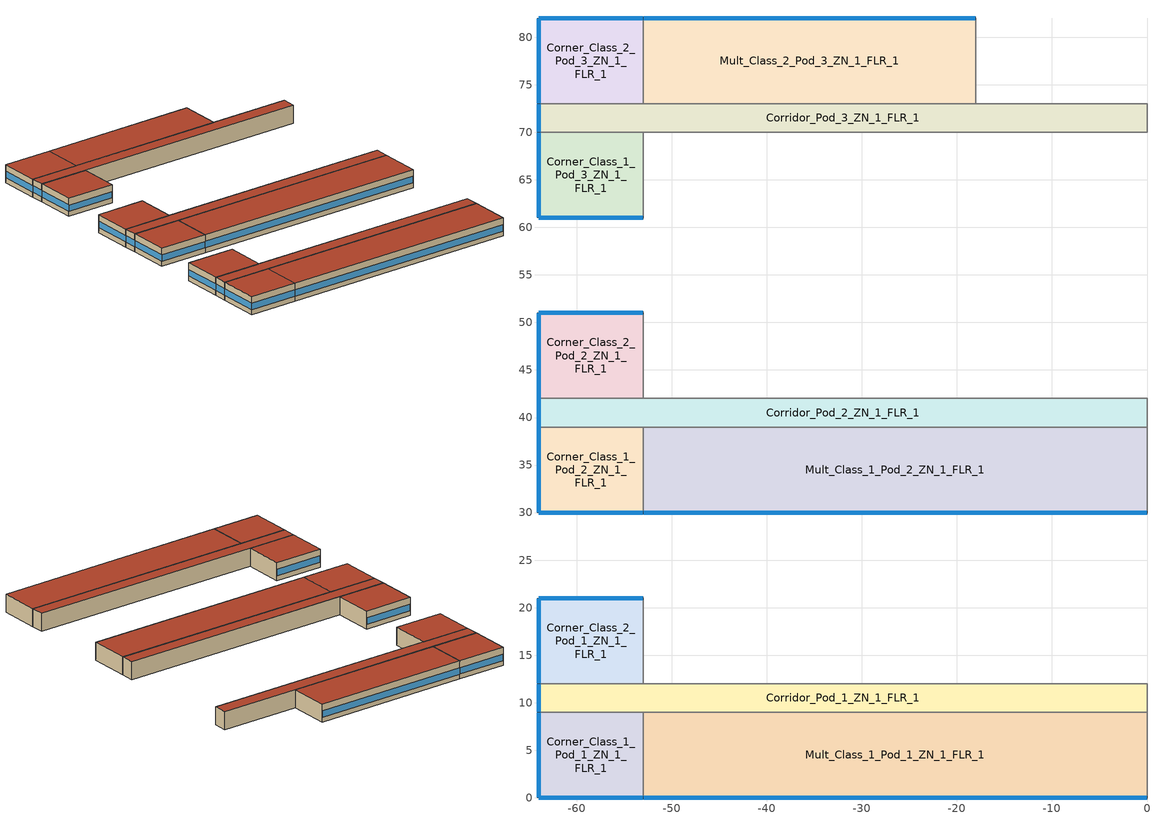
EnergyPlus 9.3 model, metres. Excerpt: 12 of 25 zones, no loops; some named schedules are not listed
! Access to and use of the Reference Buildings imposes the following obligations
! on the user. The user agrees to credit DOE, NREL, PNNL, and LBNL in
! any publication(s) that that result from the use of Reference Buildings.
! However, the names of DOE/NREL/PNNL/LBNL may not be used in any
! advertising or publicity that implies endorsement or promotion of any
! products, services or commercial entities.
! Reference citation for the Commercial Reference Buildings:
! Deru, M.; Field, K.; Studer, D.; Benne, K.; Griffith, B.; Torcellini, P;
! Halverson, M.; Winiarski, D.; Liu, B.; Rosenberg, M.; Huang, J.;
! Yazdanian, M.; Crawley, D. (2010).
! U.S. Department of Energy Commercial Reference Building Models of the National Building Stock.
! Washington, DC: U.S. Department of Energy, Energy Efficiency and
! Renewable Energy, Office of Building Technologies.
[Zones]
Corner_Class_1_Pod_1_ZN_1_FLR_1
 floor ground (ext-slab): -64,9 -53,9 -53,0 -64,0 z0
 wall outside (Steel Frame Non-res Ext Wall): -64,9 -64,0 -53,0 z0:4
 wall to Mult_Class_1_Pod_1_ZN_1_FLR_1 (int-walls): -53,0 -53,9 z0:4
 wall to Corridor_Pod_1_ZN_1_FLR_1 (int-walls): -53,9 -64,9 z0:4
 window (Window Non-res Fixed): -63.95,0 -53.05,0 z1.1:2.51; -64,8.95 -64,0.05 z1.1:2.52
 roof outside (IEAD Non-res Roof): -64,0 -53,0 -53,9 -64,9 z4
Corner_Class_1_Pod_2_ZN_1_FLR_1
 floor ground (ext-slab): -64,39 -53,39 -53,30 -64,30 z0
 wall outside (Steel Frame Non-res Ext Wall): -64,39 -64,30 -53,30 z0:4
 wall to Mult_Class_1_Pod_2_ZN_1_FLR_1 (int-walls): -53,30 -53,39 z0:4
 wall to Corridor_Pod_2_ZN_1_FLR_1 (int-walls): -53,39 -64,39 z0:4
 window (Window Non-res Fixed): -63.95,30 -53.05,30 z1.1:2.51; -64,38.95 -64,30.05 z1.1:2.52
 roof outside (IEAD Non-res Roof): -64,30 -53,30 -53,39 -64,39 z4
Corner_Class_1_Pod_3_ZN_1_FLR_1
 floor ground (ext-slab): -64,70 -53,70 -53,61 -64,61 z0
 wall outside (Steel Frame Non-res Ext Wall): -64,70 -64,61 -53,61 z0:4
 wall to Mult_Class_1_Pod_3_ZN_1_FLR_1 (int-walls): -53,61 -53,70 z0:4
 wall to Corridor_Pod_3_ZN_1_FLR_1 (int-walls): -53,70 -64,70 z0:4
 window (Window Non-res Fixed): -63.95,61 -53.05,61 z1.1:2.51; -64,69.95 -64,61.05 z1.1:2.52
 roof outside (IEAD Non-res Roof): -64,61 -53,61 -53,70 -64,70 z4
Corner_Class_2_Pod_1_ZN_1_FLR_1
 floor ground (ext-slab): -64,21 -53,21 -53,12 -64,12 z0
 wall outside (Steel Frame Non-res Ext Wall): -53,21 -64,21 -64,12 z0:4
 wall to Corridor_Pod_1_ZN_1_FLR_1 (int-walls): -64,12 -53,12 z0:4
 wall to Mult_Class_2_Pod_1_ZN_1_FLR_1 (int-walls): -53,12 -53,21 z0:4
 window (Window Non-res Fixed): -53.05,21 -63.95,21 z1.1:2.51; -64,20.95 -64,12.05 z1.1:2.52
 roof outside (IEAD Non-res Roof): -64,12 -53,12 -53,21 -64,21 z4
Corner_Class_2_Pod_2_ZN_1_FLR_1
 floor ground (ext-slab): -64,51 -53,51 -53,42 -64,42 z0
 wall outside (Steel Frame Non-res Ext Wall): -53,51 -64,51 -64,42 z0:4
 wall to Corridor_Pod_2_ZN_1_FLR_1 (int-walls): -64,42 -53,42 z0:4
 wall to Mult_Class_2_Pod_2_ZN_1_FLR_1 (int-walls): -53,42 -53,51 z0:4
 window (Window Non-res Fixed): -53.05,51 -63.95,51 z1.1:2.51; -64,50.95 -64,42.05 z1.1:2.52
 roof outside (IEAD Non-res Roof): -64,42 -53,42 -53,51 -64,51 z4
Corner_Class_2_Pod_3_ZN_1_FLR_1
 floor ground (ext-slab): -64,82 -53,82 -53,73 -64,73 z0
 wall outside (Steel Frame Non-res Ext Wall): -53,82 -64,82 -64,73 z0:4
 wall to Corridor_Pod_3_ZN_1_FLR_1 (int-walls): -64,73 -53,73 z0:4
 wall to Mult_Class_2_Pod_3_ZN_1_FLR_1 (int-walls): -53,73 -53,82 z0:4
 window (Window Non-res Fixed): -53.05,82 -63.95,82 z1.1:2.51; -64,81.95 -64,73.05 z1.1:2.52
 roof outside (IEAD Non-res Roof): -64,73 -53,73 -53,82 -64,82 z4
Corridor_Pod_1_ZN_1_FLR_1
 floor ground (ext-slab): -64,12 0,12 0,9 -64,9 z0
 wall outside (Steel Frame Non-res Ext Wall): -64,12 -64,9 z0:4
 wall to Mult_Class_1_Pod_1_ZN_1_FLR_1 (int-walls): -53,9 0,9 z0:4
 wall to Main_Corridor_ZN_1_FLR_1 (int-walls): 0,9 0,12 z0:4
 wall to Mult_Class_2_Pod_1_ZN_1_FLR_1 (int-walls): 0,12 -53,12 z0:4
 window (Window Non-res Fixed): -64,11.95 -64,9.05 z1.1:2.55
 roof outside (IEAD Non-res Roof): -64,9 0,9 0,12 -64,12 z4
Corridor_Pod_2_ZN_1_FLR_1
 floor ground (ext-slab): -64,42 0,42 0,39 -64,39 z0
 wall outside (Steel Frame Non-res Ext Wall): -64,42 -64,39 z0:4
 wall to Mult_Class_1_Pod_2_ZN_1_FLR_1 (int-walls): -53,39 0,39 z0:4
 wall to Main_Corridor_ZN_1_FLR_1 (int-walls): 0,39 0,42 z0:4
 wall to Mult_Class_2_Pod_2_ZN_1_FLR_1 (int-walls): 0,42 -53,42 z0:4
 window (Window Non-res Fixed): -64,41.95 -64,39.05 z1.1:2.55
 roof outside (IEAD Non-res Roof): -64,39 0,39 0,42 -64,42 z4
Corridor_Pod_3_ZN_1_FLR_1
 floor ground (ext-slab): -64,73 0,73 0,70 -64,70 z0
 wall outside (Steel Frame Non-res Ext Wall): -64,73 -64,70 z0:4
 wall to Mult_Class_1_Pod_3_ZN_1_FLR_1 (int-walls): -53,70 0,70 z0:4
 wall to Library_Media_Center_ZN_1_FLR_1 (int-walls): 0,70 0,73 z0:4
 wall to Computer_Class_ZN_1_FLR_1 (int-walls): 0,73 -18,73 z0:4
 wall to Mult_Class_2_Pod_3_ZN_1_FLR_1 (int-walls): -18,73 -53,73 z0:4
 window (Window Non-res Fixed): -64,72.95 -64,70.05 z1.1:2.55
 roof outside (IEAD Non-res Roof): -64,70 0,70 0,73 -64,73 z4
Mult_Class_1_Pod_1_ZN_1_FLR_1
 floor ground (ext-slab): -53,9 0,9 0,0 -53,0 z0
 wall outside (Steel Frame Non-res Ext Wall): -53,0 0,0 z0:4
 wall to Lobby_ZN_1_FLR_1 (int-walls): 0,0 0,9 z0:4
 window (Window Non-res Fixed): -52.95,0 -0.05,0 z1.1:2.5
 roof outside (IEAD Non-res Roof): -53,0 0,0 0,9 -53,9 z4
Mult_Class_1_Pod_2_ZN_1_FLR_1
 floor ground (ext-slab): -53,39 0,39 0,30 -53,30 z0
 wall outside (Steel Frame Non-res Ext Wall): -53,30 0,30 z0:4
 wall to Main_Corridor_ZN_1_FLR_1 (int-walls): 0,30 0,39 z0:4
 window (Window Non-res Fixed): -52.95,30 -0.05,30 z1.1:2.5
 roof outside (IEAD Non-res Roof): -53,30 0,30 0,39 -53,39 z4
Mult_Class_2_Pod_3_ZN_1_FLR_1
 floor ground (ext-slab): -53,82 -18,82 -18,73 -53,73 z0
 wall outside (Steel Frame Non-res Ext Wall): -18,82 -53,82 z0:4
 wall to Computer_Class_ZN_1_FLR_1 (int-walls): -18,73 -18,82 z0:4
 window (Window Non-res Fixed): -18.05,82 -52.95,82 z1.1:2.5
 roof outside (IEAD Non-res Roof): -53,73 -18,73 -18,82 -53,82 z4
[Site:Location]
USA IL-CHICAGO-OHARE: Latitude {deg}=41.77; Longitude {deg}=-87.75; Time Zone {hr}=-6; Elevation {m}=190
[SizingPeriod:DesignDay] Day of Month=21; Humidity Condition Type=Wetbulb; Barometric Pressure {Pa}=99063; Rain Indicator=No; Snow Indicator=No; Daylight Saving Time Indicator=No; Solar Model Indicator=ASHRAEClearSky
Name | Month | Day Type | Maximum Dry-Bulb Temperature {C} | Daily Dry-Bulb Temperature Range {deltaC} | Wetbulb or DewPoint at Maximum Dry-Bulb {C} | Wind Speed {m/s} | Wind Direction {deg} | Sky Clearness
CHICAGO Ann Htg 99.6% Condns DB | 1 | WinterDesignDay | -20.6 | 0 | -20.6 | 4.9 | 270 | 0
CHICAGO Ann Clg .4% Condns WB=>MDB | 7 | SummerDesignDay | 31.2 | 10.7 | 25.5 | 5.3 | 230 | 1
[Site:WaterMainsTemperature]
Calculation Method=CORRELATION; Annual Average Outdoor Air Temperature {C}=9.69; Maximum Difference In Monthly Average Outdoor Air Temperatures {deltaC}=28.1
[Building]
Ref Bldg Primary School New2004_v1.3_5.0: North Axis {deg}=0; Terrain=City; Loads Convergence Tolerance Value {W}=0.04; Temperature Convergence Tolerance Value {deltaC}=0.2; Solar Distribution=FullInteriorAndExterior; Maximum Number of Warmup Days=25; Minimum Number of Warmup Days=6
[Site:GroundTemperature:BuildingSurface]
19.527, 19.502, 19.536, 19.598, 20.002, 21.64, 22.225, 22.375, 21.449, 20.121, 19.802, 19.633
[Construction]
Steel Frame Non-res Ext Wall: Wood Siding, Steel Frame NonRes Wall Insulation, 1/2IN Gypsum
IEAD Non-res Roof: Roof Membrane, IEAD NonRes Roof Insulation, Metal Decking
ext-slab: HW CONCRETE, CP02 CARPET PAD
int-walls: 1/2IN Gypsum, 1/2IN Gypsum
Window Non-res Fixed: NonRes Fixed Assembly Window
InteriorFurnishings: Std Wood 6inch
[Material] Thermal Absorptance=0.9
Name | Roughness | Thickness {m} | Conductivity {W/m-K} | Density {kg/m3} | Specific Heat {J/kg-K} | Solar Absorptance | Visible Absorptance
Steel Frame NonRes Wall Insulation | MediumRough | 0.0870565 | 0.049 | 265 | 836.8 | 0.7 | 0.7
IEAD NonRes Roof Insulation | MediumRough | 0.127339 | 0.049 | 265 | 836.8 | 0.7 | 0.7
Std Wood 6inch | MediumSmooth | 0.15 | 0.12 | 540 | 1210 | 0.7 | 0.7
Wood Siding | MediumSmooth | 0.01 | 0.11 | 544.62 | 1210 | 0.78 | 0.78
1/2IN Gypsum | Smooth | 0.0127 | 0.16 | 784.9 | 830 | 0.92 | 0.92
HW CONCRETE | Rough | 0.1016 | 1.311 | 2240 | 836.8 | 0.7 | 0.7
Roof Membrane | VeryRough | 0.0095 | 0.16 | 1121.29 | 1460 | 0.7 | 0.7
Metal Decking | MediumSmooth | 0.0015 | 45.006 | 7680 | 418.4 | 0.7 | 0.3
[WindowMaterial:SimpleGlazingSystem]
NonRes Fixed Assembly Window: U-Factor {W/m2-K}=3.23646; Solar Heat Gain Coefficient=0.39
[Material:NoMass]
CP02 CARPET PAD: Roughness=VeryRough; Thermal Resistance {m2-K/W}=0.2165; Thermal Absorptance=0.9; Solar Absorptance=0.7; Visible Absorptance=0.8
[Zone] Type=1; Multiplier=1; Floor Area {m2}=autocalculate; Part of Total Floor Area=Yes
Corner_Class_1_Pod_1_ZN_1_FLR_1; Corner_Class_1_Pod_2_ZN_1_FLR_1; Corner_Class_1_Pod_3_ZN_1_FLR_1; Corner_Class_2_Pod_1_ZN_1_FLR_1; Corner_Class_2_Pod_2_ZN_1_FLR_1; Corner_Class_2_Pod_3_ZN_1_FLR_1; Corridor_Pod_1_ZN_1_FLR_1; Corridor_Pod_2_ZN_1_FLR_1; Corridor_Pod_3_ZN_1_FLR_1; Mult_Class_1_Pod_1_ZN_1_FLR_1; Mult_Class_1_Pod_2_ZN_1_FLR_1; Mult_Class_2_Pod_3_ZN_1_FLR_1
[People] Number of People Schedule=BLDG_OCC_SCH; Number of People Calculation Method=Area/Person; Fraction Radiant=0.3; Sensible Heat Fraction=AUTOCALCULATE; Activity Level Schedule=ACTIVITY_SCH; Enable ASHRAE 55 Comfort Warnings=No; Mean Radiant Temperature Calculation Type=ZoneAveraged; Work Efficiency Schedule=WORK_EFF_SCH; Clothing Insulation Calculation Method=ClothingInsulationSchedule; Clothing Insulation Schedule=CLOTHING_SCH; Air Velocity Schedule=AIR_VELO_SCH; Thermal Comfort Model 1 Type=FANGER
Name | Zone or ZoneList | Zone Floor Area per Person {m2/person}
Corner_Class_1_Pod_1_ZN_1_FLR_1 People | Corner_Class_1_Pod_1_ZN_1_FLR_1 | 4
Corner_Class_1_Pod_2_ZN_1_FLR_1 People | Corner_Class_1_Pod_2_ZN_1_FLR_1 | 4
Corner_Class_1_Pod_3_ZN_1_FLR_1 People | Corner_Class_1_Pod_3_ZN_1_FLR_1 | 4
Corner_Class_2_Pod_1_ZN_1_FLR_1 People | Corner_Class_2_Pod_1_ZN_1_FLR_1 | 4
Corner_Class_2_Pod_2_ZN_1_FLR_1 People | Corner_Class_2_Pod_2_ZN_1_FLR_1 | 4
Corner_Class_2_Pod_3_ZN_1_FLR_1 People | Corner_Class_2_Pod_3_ZN_1_FLR_1 | 4
Corridor_Pod_1_ZN_1_FLR_1 People | Corridor_Pod_1_ZN_1_FLR_1 | 10
Corridor_Pod_2_ZN_1_FLR_1 People | Corridor_Pod_2_ZN_1_FLR_1 | 10
Corridor_Pod_3_ZN_1_FLR_1 People | Corridor_Pod_3_ZN_1_FLR_1 | 10
Mult_Class_1_Pod_1_ZN_1_FLR_1 People | Mult_Class_1_Pod_1_ZN_1_FLR_1 | 4
Mult_Class_1_Pod_2_ZN_1_FLR_1 People | Mult_Class_1_Pod_2_ZN_1_FLR_1 | 4
Mult_Class_2_Pod_3_ZN_1_FLR_1 People | Mult_Class_2_Pod_3_ZN_1_FLR_1 | 4
[Lights] Schedule=BLDG_LIGHT_SCH; Design Level Calculation Method=Watts/Area; Return Air Fraction=0; Fraction Radiant=0.37; Fraction Visible=0.2; Fraction Replaceable=1; Return Air Fraction Calculated from Plenum Temperature=No
Name | Zone or ZoneList | Watts per Zone Floor Area {W/m2}
Corner_Class_1_Pod_1_ZN_1_FLR_1_Lights | Corner_Class_1_Pod_1_ZN_1_FLR_1 | 15.06
Corner_Class_1_Pod_2_ZN_1_FLR_1_Lights | Corner_Class_1_Pod_2_ZN_1_FLR_1 | 15.06
Corner_Class_1_Pod_3_ZN_1_FLR_1_Lights | Corner_Class_1_Pod_3_ZN_1_FLR_1 | 15.06
Corner_Class_2_Pod_1_ZN_1_FLR_1_Lights | Corner_Class_2_Pod_1_ZN_1_FLR_1 | 15.06
Corner_Class_2_Pod_2_ZN_1_FLR_1_Lights | Corner_Class_2_Pod_2_ZN_1_FLR_1 | 15.06
Corner_Class_2_Pod_3_ZN_1_FLR_1_Lights | Corner_Class_2_Pod_3_ZN_1_FLR_1 | 15.06
Corridor_Pod_1_ZN_1_FLR_1_Lights | Corridor_Pod_1_ZN_1_FLR_1 | 5.38
Corridor_Pod_2_ZN_1_FLR_1_Lights | Corridor_Pod_2_ZN_1_FLR_1 | 5.38
Corridor_Pod_3_ZN_1_FLR_1_Lights | Corridor_Pod_3_ZN_1_FLR_1 | 5.38
Mult_Class_1_Pod_1_ZN_1_FLR_1_Lights | Mult_Class_1_Pod_1_ZN_1_FLR_1 | 15.06
Mult_Class_1_Pod_2_ZN_1_FLR_1_Lights | Mult_Class_1_Pod_2_ZN_1_FLR_1 | 15.06
Mult_Class_2_Pod_3_ZN_1_FLR_1_Lights | Mult_Class_2_Pod_3_ZN_1_FLR_1 | 15.06
[ElectricEquipment] Schedule=BLDG_EQUIP_SCH; Design Level Calculation Method=Watts/Area; Fraction Latent=0; Fraction Radiant=0.5; Fraction Lost=0
Name | Zone or ZoneList | Watts per Zone Floor Area {W/m2}
Corner_Class_1_Pod_1_ZN_1_FLR_1_PlugMisc_Equip | Corner_Class_1_Pod_1_ZN_1_FLR_1 | 15
Corner_Class_1_Pod_2_ZN_1_FLR_1_PlugMisc_Equip | Corner_Class_1_Pod_2_ZN_1_FLR_1 | 15
Corner_Class_1_Pod_3_ZN_1_FLR_1_PlugMisc_Equip | Corner_Class_1_Pod_3_ZN_1_FLR_1 | 15
Corner_Class_2_Pod_1_ZN_1_FLR_1_PlugMisc_Equip | Corner_Class_2_Pod_1_ZN_1_FLR_1 | 15
Corner_Class_2_Pod_2_ZN_1_FLR_1_PlugMisc_Equip | Corner_Class_2_Pod_2_ZN_1_FLR_1 | 15
Corner_Class_2_Pod_3_ZN_1_FLR_1_PlugMisc_Equip | Corner_Class_2_Pod_3_ZN_1_FLR_1 | 15
Corridor_Pod_1_ZN_1_FLR_1_PlugMisc_Equip | Corridor_Pod_1_ZN_1_FLR_1 | 4
Corridor_Pod_2_ZN_1_FLR_1_PlugMisc_Equip | Corridor_Pod_2_ZN_1_FLR_1 | 4
Corridor_Pod_3_ZN_1_FLR_1_PlugMisc_Equip | Corridor_Pod_3_ZN_1_FLR_1 | 4
Mult_Class_1_Pod_1_ZN_1_FLR_1_PlugMisc_Equip | Mult_Class_1_Pod_1_ZN_1_FLR_1 | 15
Mult_Class_1_Pod_2_ZN_1_FLR_1_PlugMisc_Equip | Mult_Class_1_Pod_2_ZN_1_FLR_1 | 15
Mult_Class_2_Pod_3_ZN_1_FLR_1_PlugMisc_Equip | Mult_Class_2_Pod_3_ZN_1_FLR_1 | 15
[Exterior:Lights]
Exterior Facade Lighting: Schedule=ALWAYS_ON; Design Level {W}=8575; Control Option=AstronomicalClock
[ZoneInfiltration:DesignFlowRate] Schedule=INFIL_SCH; Design Flow Rate Calculation Method=Flow/ExteriorWallArea; Flow per Exterior Surface Area {m3/s-m2}=0.000302; Constant Term Coefficient=1; Temperature Term Coefficient=0; Velocity Term Coefficient=0; Velocity Squared Term Coefficient=0
Name | Zone or ZoneList
Corner_Class_1_Pod_1_ZN_1_FLR_1_Infiltration | Corner_Class_1_Pod_1_ZN_1_FLR_1
Corner_Class_1_Pod_2_ZN_1_FLR_1_Infiltration | Corner_Class_1_Pod_2_ZN_1_FLR_1
Corner_Class_1_Pod_3_ZN_1_FLR_1_Infiltration | Corner_Class_1_Pod_3_ZN_1_FLR_1
Corner_Class_2_Pod_1_ZN_1_FLR_1_Infiltration | Corner_Class_2_Pod_1_ZN_1_FLR_1
Corner_Class_2_Pod_2_ZN_1_FLR_1_Infiltration | Corner_Class_2_Pod_2_ZN_1_FLR_1
Corner_Class_2_Pod_3_ZN_1_FLR_1_Infiltration | Corner_Class_2_Pod_3_ZN_1_FLR_1
Corridor_Pod_1_ZN_1_FLR_1_Infiltration | Corridor_Pod_1_ZN_1_FLR_1
Corridor_Pod_2_ZN_1_FLR_1_Infiltration | Corridor_Pod_2_ZN_1_FLR_1
Corridor_Pod_3_ZN_1_FLR_1_Infiltration | Corridor_Pod_3_ZN_1_FLR_1
Mult_Class_1_Pod_1_ZN_1_FLR_1_Infiltration | Mult_Class_1_Pod_1_ZN_1_FLR_1
Mult_Class_1_Pod_2_ZN_1_FLR_1_Infiltration | Mult_Class_1_Pod_2_ZN_1_FLR_1
Mult_Class_2_Pod_3_ZN_1_FLR_1_Infiltration | Mult_Class_2_Pod_3_ZN_1_FLR_1
[InternalMass] Construction=InteriorFurnishings
Name | Zone or ZoneList | Surface Area {m2}
Corner_Class_1_Pod_1_ZN_1_FLR_1 Internal Mass | Corner_Class_1_Pod_1_ZN_1_FLR_1 | 198
Corner_Class_1_Pod_2_ZN_1_FLR_1 Internal Mass | Corner_Class_1_Pod_2_ZN_1_FLR_1 | 198
Corner_Class_1_Pod_3_ZN_1_FLR_1 Internal Mass | Corner_Class_1_Pod_3_ZN_1_FLR_1 | 198
Corner_Class_2_Pod_1_ZN_1_FLR_1 Internal Mass | Corner_Class_2_Pod_1_ZN_1_FLR_1 | 198
Corner_Class_2_Pod_2_ZN_1_FLR_1 Internal Mass | Corner_Class_2_Pod_2_ZN_1_FLR_1 | 198
Corner_Class_2_Pod_3_ZN_1_FLR_1 Internal Mass | Corner_Class_2_Pod_3_ZN_1_FLR_1 | 198
Corridor_Pod_1_ZN_1_FLR_1 Internal Mass | Corridor_Pod_1_ZN_1_FLR_1 | 384
Corridor_Pod_2_ZN_1_FLR_1 Internal Mass | Corridor_Pod_2_ZN_1_FLR_1 | 384
Corridor_Pod_3_ZN_1_FLR_1 Internal Mass | Corridor_Pod_3_ZN_1_FLR_1 | 384
Mult_Class_1_Pod_1_ZN_1_FLR_1 Internal Mass | Mult_Class_1_Pod_1_ZN_1_FLR_1 | 954
Mult_Class_1_Pod_2_ZN_1_FLR_1 Internal Mass | Mult_Class_1_Pod_2_ZN_1_FLR_1 | 954
Mult_Class_2_Pod_3_ZN_1_FLR_1 Internal Mass | Mult_Class_2_Pod_3_ZN_1_FLR_1 | 630
[AvailabilityManager:NightCycle] Applicability Schedule=ALWAYS_ON; Fan Schedule=HVACOperationSchd; Control Type=CycleOnAny; Thermostat Tolerance {deltaC}=1; Cycling Run Time Control Type=FixedRunTime; Cycling Run Time {s}=1800
PSZ-AC_1:6 Availability Manager; PSZ-AC_2:5 Availability Manager; PSZ-AC_2:7 Availability Manager; VAV_OTHER Availability Manager; VAV_POD_1 Availability Manager; VAV_POD_2 Availability Manager; VAV_POD_3 Availability Manager
[EnergyManagementSystem:ProgramCallingManager]
Volume_Initializer: BeginNewEnvironment; Initialize_Volumes
Setpoint_Controller: BeginTimestepBeforePredictor; Set_Setpoints
Demand_Reporter: EndOfZoneTimestepAfterZoneReporting; Report_Demand; Report_Occupants; Calculate_Temperatures
[EnergyManagementSystem:Program]
Set_Setpoints: Set C2 = C2_NOM + cooling_setpoint_delta*5.0/9.0; Set C1 = C1_NOM + cooling_setpoint_delta*5.0/9.0; Set H2 = H2_NOM + heating_setpoint_delta*5.0/9.0; Set H1 = H1_NOM + heating_setpoint_delta*5.0/9.0
Initialize_Volumes: Set BATH_ZN_1_FLR_1_V = 760.00; Set CAFETERIA_ZN_1_FLR_1_V = 1260.00; Set COMPUTER_CLASS_ZN_1_FLR_1_V = 648.00; Set CORNER_CLASS_1_POD_1_ZN_1_FLR_1_V = 396.00; Set CORNER_CLASS_1_POD_2_ZN_1_FLR_1_V = 396.00; Set CORNER_CLASS_1_POD_3_ZN_1_FLR_1_V = 396.00; Set CORNER_CLASS_2_POD_1_ZN_1_FLR_1_V = 396.00; Set CORNER_CLASS_2_POD_2_ZN_1_FLR_1_V = 396.00; Set CORNER_CLASS_2_POD_3_ZN_1_FLR_1_V = 396.00; Set CORRIDOR_POD_1_ZN_1_FLR_1_V = 768.00; Set CORRIDOR_POD_2_ZN_1_FLR_1_V = 768.00; Set CORRIDOR_POD_3_ZN_1_FLR_1_V = 768.00; Set GYM_ZN_1_FLR_1_V = 1428.00; Set KITCHEN_ZN_1_FLR_1_V = 672.00; Set LIBRARY_MEDIA_CENTER_ZN_1_FLR_1_V = 1596.00; Set LOBBY_ZN_1_FLR_1_V = 684.00; Set MAIN_CORRIDOR_ZN_1_FLR_1_V = 2184.00; Set MECH_ZN_1_FLR_1_V = 1008.00; Set MULT_CLASS_1_POD_1_ZN_1_FLR_1_V = 1908.00; Set MULT_CLASS_1_POD_2_ZN_1_FLR_1_V = 1908.00; Set MULT_CLASS_1_POD_3_ZN_1_FLR_1_V = 1908.00; Set MULT_CLASS_2_POD_1_ZN_1_FLR_1_V = 1908.00; Set MULT_CLASS_2_POD_2_ZN_1_FLR_1_V = 1908.00; Set MULT_CLASS_2_POD_3_ZN_1_FLR_1_V = 1260.00; Set OFFICES_ZN_1_FLR_1_V = 1764.00
